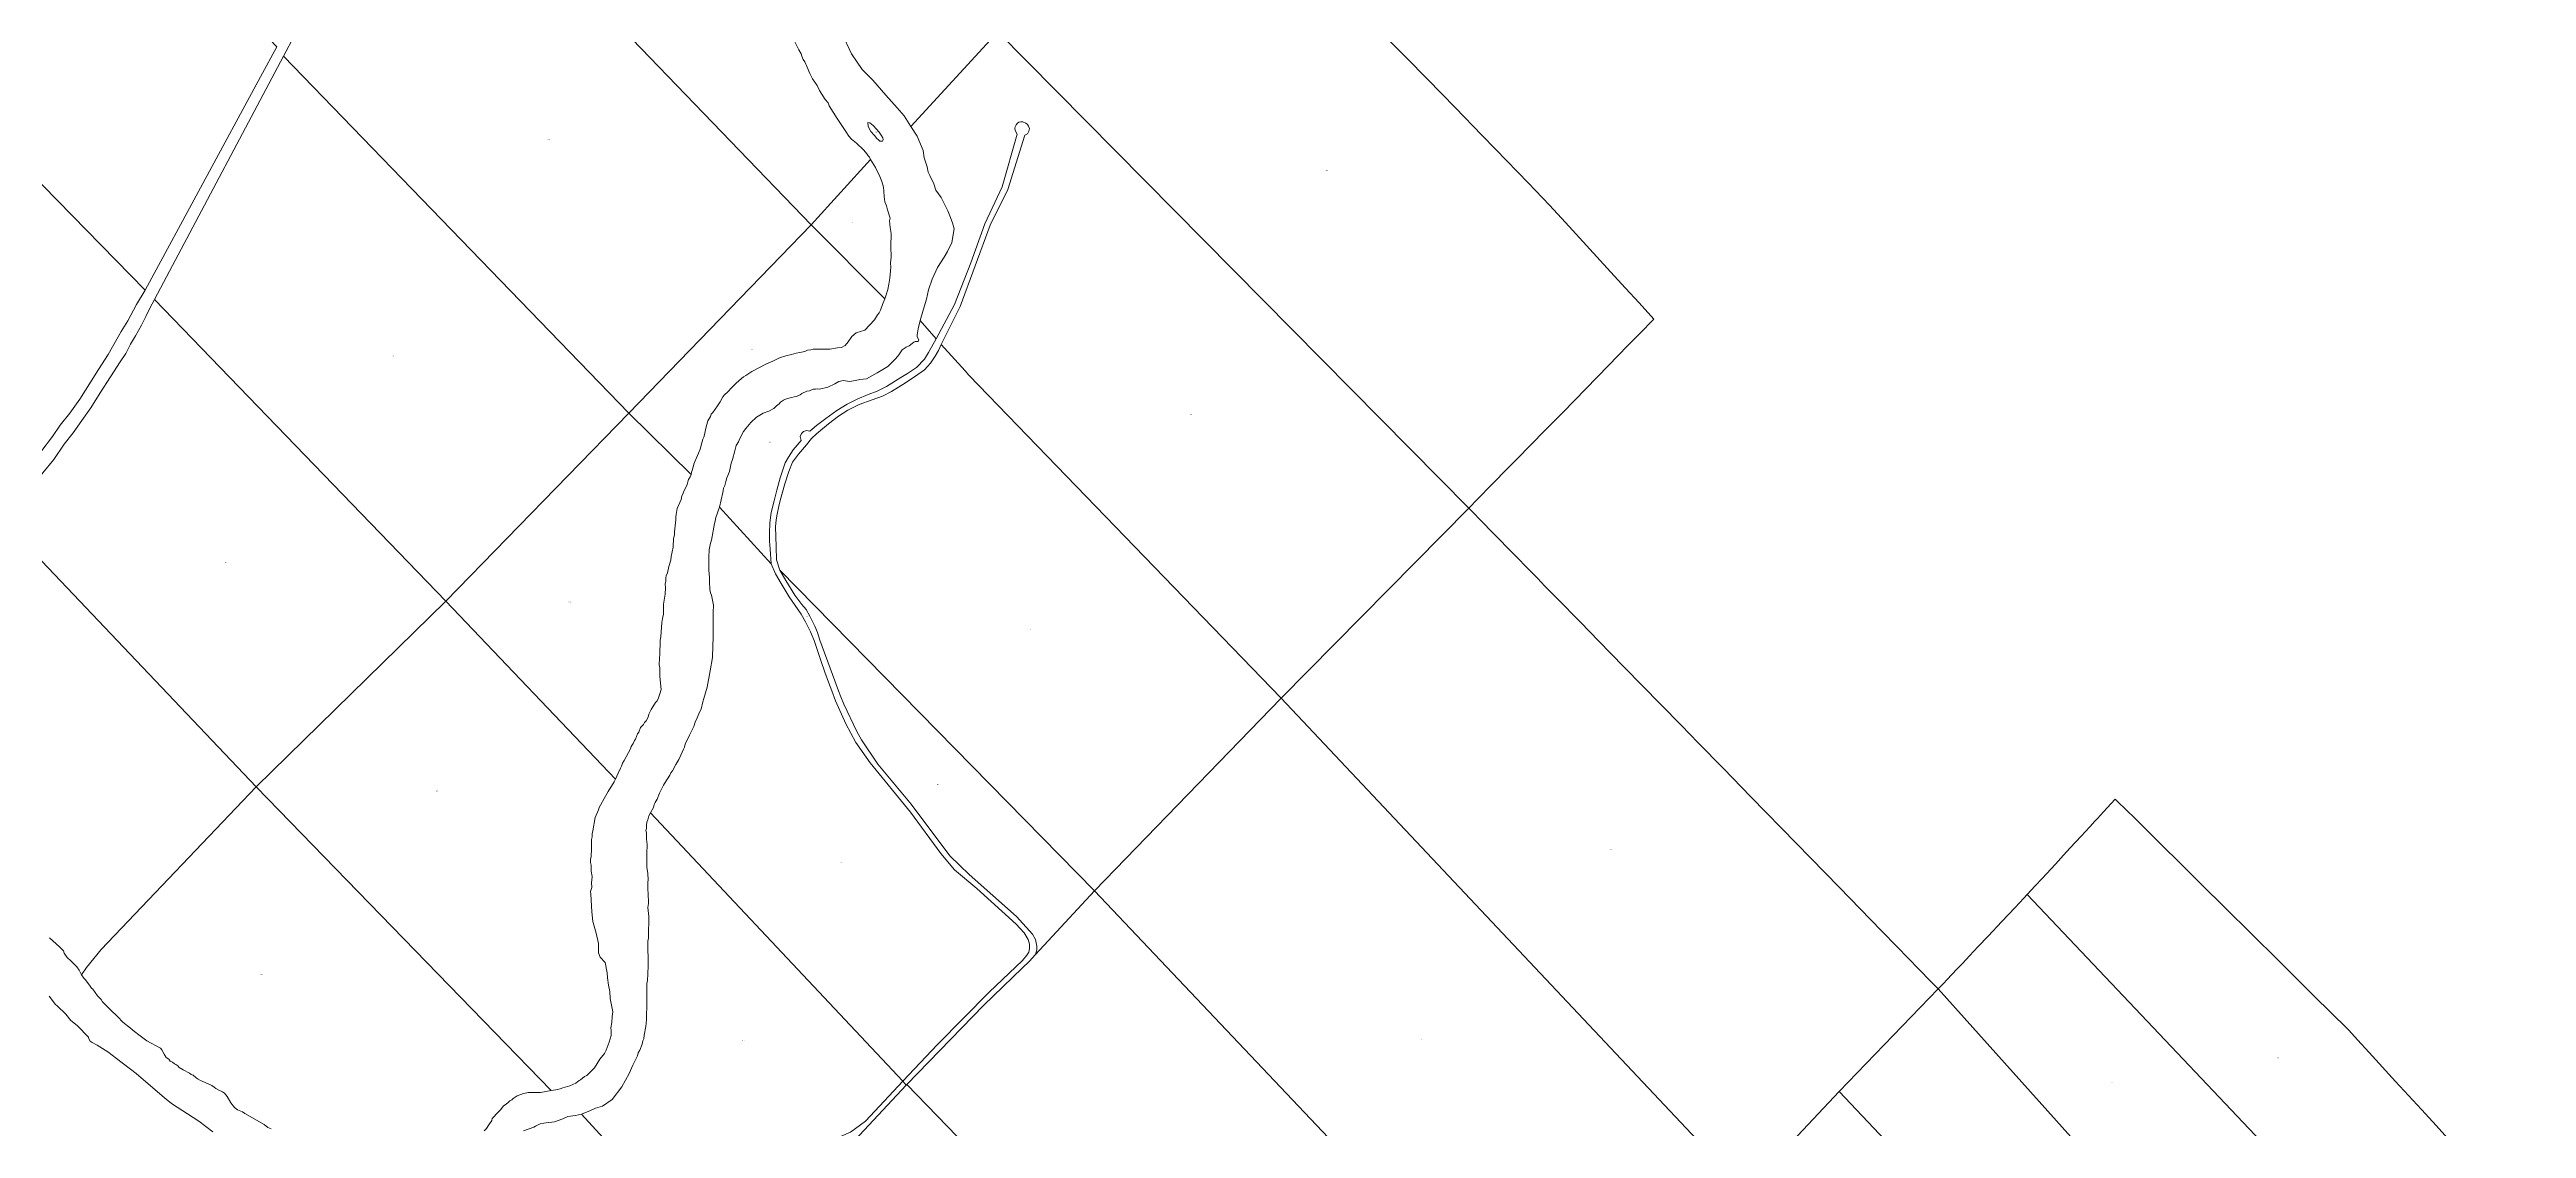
# Model space of a CAD drawing. Header units: metres. Extents: x 208626 to 229755, y 5040476 to 5064226.
# Drawn here: x 224205 to 229618, y 5052545 to 5054903 of the extents above; entities that cross this region are included whole.
import ezdxf

# ---------------------------------------------------------------- set-up
doc = ezdxf.new("R2010")
doc.units = ezdxf.units.M
doc.header["$LTSCALE"] = 0.56
doc.layers.add('6', color=7, linetype='Continuous', lineweight=13)
doc.layers.add('61', color=7, linetype='Continuous')

msp = doc.modelspace()

# ---------------------------------------------------------------- linework, layer by layer
at = {"layer": '6'}
msp.add_line((224280.0196, 5052873.9744), (224275.3047, 5052881.2692), dxfattribs=at)
for points in [[(224716.7034, 5054889.048), (224788.7315, 5055024.9191), (224890.2256, 5055206.6264), (225008.0565, 5055414.9449), (225869.6087, 5054519.782), (225471.6223, 5054108.7763)], [(223897.002, 5054907.0306), (224306.115, 5055323.3061), (224325.2025, 5055304.0205), (224701.7494, 5054909.2619), (224666.711, 5054843.5989), (224414.0315, 5054377.6719), (223902.0728, 5054900.7333)], [(225928.054, 5054978.4504), (225928.9977, 5055001.0994), (225934.6599, 5055023.7484), (225945.0407, 5055057.7219), (225953.2711, 5055078.2335), (225965.4008, 5055101.0658), (225985.379, 5055121.044), (226000.8369, 5055135.4922), (226020.6248, 5055148.6841), (226036.0154, 5055160.4103), (226056.5362, 5055174.3351), (226277.5947, 5054941.7879), (226087.2561, 5054734.8135), (226073.385, 5054758.0947), (226057.924, 5054775.6382), (226032.8055, 5054803.3927), (226004.4943, 5054835.9506), (225980.9016, 5054859.5433), (225958.2526, 5054893.5168), (225936.5474, 5054938.8147), (225930.8298, 5054957.2014)], [(223505.4974, 5054494.0355), (223685.2137, 5054678.7331), (223902.0728, 5054900.7333), (224414.0315, 5054377.6719), (224395.2824, 5054346.0044), (224376.3419, 5054310.1447), (224361.569, 5054286.8012), (224333.6266, 5054236.7579), (224312.6276, 5054203.7576), (224296.2515, 5054178.2311), (224271.7078, 5054138.9152), (224249.6305, 5054108.7568), (224228.7243, 5054082.4368), (224211.6321, 5054057.7562), (224186.6331, 5054023.7559), (224164.634, 5053994.7556), (224132.6353, 5053951.7552), (224131.6354, 5053949.7552), (224104.6364, 5053917.7548), (224104.6364, 5053916.7548), (224102.6365, 5053914.7547), (224084.2172, 5053894.6599), (224080.6373, 5053890.7544)], [(224434.485, 5054357.1497), (224461.2215, 5054406.1376), (224716.7034, 5054889.048), (225471.6223, 5054108.7763), (225071.6357, 5053697.7705)], [(225993.8838, 5054744.05), (225998.2992, 5054743.1205), (226005.5034, 5054737.0782), (226012.4752, 5054728.9445), (226018.7498, 5054722.9023), (226022.9329, 5054715.9305), (226026.1864, 5054710.1207), (226026.8836, 5054705.7052), (226026.0326, 5054703.041), (226019.9118, 5054702.9165), (226017.0604, 5054705.9649), (226013.1724, 5054708.7263), (226008.2921, 5054715.0009), (225999.926, 5054724.2966), (225996.8624, 5054730.7104), (225994.3486, 5054735.9163)], [(225869.6087, 5054519.782), (225999.5853, 5054663.1855), (226010.5983, 5054645.6642), (226019.9308, 5054625.6419), (226024.0031, 5054614.952), (226027.9057, 5054602.226), (226028.6644, 5054593.6056), (226029.4194, 5054582.1637), (226030.7903, 5054570.6654), (226034.5496, 5054561.6429), (226036.7483, 5054552.8483), (226042.1589, 5054534.3538), (226040.9711, 5054528.7544), (226042.6114, 5054514.0054), (226044.8738, 5054500.9268), (226044.0771, 5054472.9638), (226044.81, 5054449.5115), (226043.3442, 5054436.3195), (226044.0254, 5054427.6248), (226041.8785, 5054403.3397), (226039.6798, 5054390.1477), (226037.4812, 5054378.4216), (226033.8167, 5054367.4283), (226031.1297, 5054358.2255)], [(224105.3361, 5053872.4125), (224121.5308, 5053890.2497), (224127.6368, 5053897.7552), (224145.3885, 5053918.1133), (224158.6356, 5053934.7556), (224190.6343, 5053977.756), (224214.5907, 5054007.0576), (224237.6323, 5054040.7567), (224256.9915, 5054065.1624), (224275.6307, 5054092.7572), (224295.3284, 5054120.4295), (224315.6289, 5054152.7577), (224338.6278, 5054187.758), (224359.6268, 5054220.7583), (224371.8389, 5054239.0463), (224382.1087, 5054259.5861), (224392.8921, 5054277.5583), (224406.6244, 5054300.7589), (224415.6033, 5054319.4629), (224424.3122, 5054337.7102), (224434.485, 5054357.1497), (225071.6357, 5053697.7705), (224656.5877, 5053291.704)], [(225792.1663, 5053859.7413), (225792.9635, 5053875.287), (225795.2659, 5053887.4379), (225798.9426, 5053905.581), (225801.7028, 5053917.477), (225811.8947, 5053953.9531), (225821.0137, 5053981.3102), (225829.0599, 5054001.1574), (225841.9921, 5054018.785), (225859.6354, 5054039.2428), (225870.6917, 5054053.0651), (225881.454, 5054063.0303), (225907.9126, 5054084.8378), (225929.3691, 5054102.0031), (225950.2892, 5054114.877), (225974.9642, 5054127.2145), (226003.0288, 5054137.9681), (226025.9234, 5054145.9889), (226045.6796, 5054155.5068), (226075.8098, 5054174.9552), (226103.1669, 5054192.6568), (226117.1136, 5054203.3851), (226130.5239, 5054217.8682), (226140.7158, 5054233.4242), (226148.2255, 5054245.7617), (226153.5897, 5054258.6356), (226206.6149, 5054200.7879), (226214.6151, 5054191.788), (226896.6285, 5053485.8001), (226488.6432, 5053064.794), (225801.1664, 5053765.6722), (225794.1931, 5053788.2016), (225793.2895, 5053816.4414), (225792.5838, 5053839.1608)], [(226896.6285, 5053485.8001), (227307, 5053901), (227341.3952, 5053865.8177), (227353.09, 5053853.8553), (227369.056, 5053837.5239), (227396.9361, 5053809.0059), (227406.5588, 5053799.1629), (227411.621, 5053793.985), (227434.6245, 5053770.455), (227445.5107, 5053759.3198), (227457.0452, 5053747.5212), (227465.3162, 5053739.061), (227473.448, 5053730.7432), (227498.9148, 5053704.6936), (227551.5209, 5053650.8836), (227590.8127, 5053610.6928), (227646.0283, 5053554.2136), (227726.6896, 5053471.7065), (227771.5276, 5053425.7714), (227808.1416, 5053388.2249), (227863.2962, 5053331.6657), (227923.1847, 5053270.252), (228023.1443, 5053167.7467), (228116.2326, 5053072.2878), (228208.8738, 5052977.2873), (228242.9135, 5052942.3808), (228291.1808, 5052892.8842), (228316.1355, 5052867.294), (228333, 5052850), (228116.6214, 5052625.8263), (227911.6322, 5052407.8224)], [(225801.1664, 5053765.6722), (226488.6432, 5053064.794), (226360.1795, 5052925.4094), (226362.9698, 5052935.3746), (226362.9698, 5052943.3467), (226359.7809, 5052958.0951), (226353.8018, 5052970.0533), (226318.3259, 5053008.3194), (226214.7407, 5053099.9839), (226172.9005, 5053140.7513), (226088.1473, 5053253.9344), (226015.7316, 5053341.3697), (225979.9956, 5053394.3575), (225969.5459, 5053412.5057), (225941.1702, 5053472.7908), (225934.7646, 5053488.189), (225929.6353, 5053501.7845), (225916.4952, 5053537.1603), (225888.6289, 5053612.2072), (225883.4471, 5053629.3472), (225877.7109, 5053643.049), (225866.8435, 5053664.7838), (225858.5626, 5053679.3097), (225849.184, 5053690.5938), (225834.2414, 5053710.9701), (225814.6296, 5053742.7823)], [(226488.6432, 5053064.794), (226896.6285, 5053485.8001), (227911.6322, 5052407.8224), (227715.6424, 5052202.8187), (227511.6532, 5051984.8148)], [(226079.1058, 5052641.3276), (226246.7717, 5052813.5871), (226331.7531, 5052896.2717), (226346.2283, 5052909.8638), (226360.1795, 5052925.4094), (226488.6432, 5053064.794), (227511.6532, 5051984.8148), (227314.6635, 5051777.8111), (227216.6686, 5051673.8092), (227116.6739, 5051568.8073)], [(228333, 5052850), (228341.5835, 5052859.1144), (228346.2719, 5052864.0928), (228350.4526, 5052868.5321), (228364.8559, 5052883.8263), (228372.0817, 5052891.4991), (228385.5907, 5052905.8437), (228400.8882, 5052922.0875), (228420.2696, 5052942.6677), (228441.8745, 5052965.609), (228471.9673, 5052997.5633), (228500.7482, 5053028.1244), (228519.7268, 5053048.2769), (228527.2316, 5053056.2508), (229091.1025, 5052461.4596), (228862.6128, 5052259.8421)], [(228116.6214, 5052625.8263), (228333, 5052850), (228862.6128, 5052259.8421), (228656.6233, 5052053.8382)], [(225686.3741, 5052231.5315), (225975.6607, 5052530.7867), (226077.7516, 5052639.8805), (226079.1058, 5052641.3276), (227116.6739, 5051568.8073), (226704.6923, 5051172.8)], [(227911.6322, 5052407.8224), (228116.6214, 5052625.8263), (228656.6233, 5052053.8382), (228455.6335, 5051851.8344)]]:
    msp.add_lwpolyline(points, close=True, dxfattribs=at)
for points in [[(225833.3045, 5054921.4075), (225843.17, 5054902.5521), (225847.8605, 5054893.5319), (225849.1233, 5054888.8414), (225852.3706, 5054881.6252), (225855.9786, 5054876.2131), (225861.3908, 5054864.8476), (225867.1637, 5054850.9565), (225872.7562, 5054838.8695), (225882.6784, 5054824.4372), (225887.9725, 5054813.7555), (225900.5384, 5054794.3097), (225907.2134, 5054787.0935), (225909.0174, 5054780.4186), (225926.376, 5054752.3214), (225945.7804, 5054724.0566), (225952.2283, 5054714.0454), (225958.1671, 5054707.2582), (225968.6873, 5054698.2652), (225984.2979, 5054684.012), (225991.9335, 5054674.6796), (225994.1393, 5054670.6072), (225997.0239, 5054667.8923), (225999.5853, 5054663.1855), (225869.6087, 5054519.782), (225008.0565, 5055414.9449)], [(224788.7315, 5055024.9191), (224716.7034, 5054889.048), (224461.2215, 5054406.1376), (224434.485, 5054357.1497), (224424.3122, 5054337.7102), (224415.6033, 5054319.4629), (224406.6244, 5054300.7589), (224392.8921, 5054277.5583), (224382.1087, 5054259.5861), (224371.8389, 5054239.0463), (224359.6268, 5054220.7583), (224338.6278, 5054187.758), (224315.6289, 5054152.7577), (224295.3284, 5054120.4295), (224275.6307, 5054092.7572), (224256.9915, 5054065.1624), (224237.6323, 5054040.7567), (224214.5907, 5054007.0576), (224190.6343, 5053977.756)], [(226087.2561, 5054734.8135), (226277.5947, 5054941.7879), (227307, 5053901), (226896.6285, 5053485.8001), (226214.6151, 5054191.788), (226206.6149, 5054200.7879), (226153.5897, 5054258.6356), (226195.4596, 5054341.5331), (226261.1674, 5054519.503), (226299.278, 5054597.0796), (226336.7314, 5054715.7262), (226342.6451, 5054719.3116), (226345.2734, 5054724.5269), (226346.5876, 5054730.72), (226344.9449, 5054735.4463), (226342.4809, 5054739.6836), (226338.8669, 5054742.1283), (226332.6247, 5054745.2248), (226328.0251, 5054745.0619), (226323.9184, 5054744.41), (226320.633, 5054742.1283), (226317.5119, 5054738.7058), (226315.7049, 5054734.6314), (226314.8836, 5054731.0459), (226315.3764, 5054725.9937), (226320.3045, 5054718.3338), (226287.4506, 5054602.9467), (226249.34, 5054522.1106), (226218.4574, 5054437.363), (226182.9751, 5054346.0965), (226142.9462, 5054270.8207), (226108.3021, 5054310.7773), (226114.9081, 5054333.4263), (226121.514, 5054357.9627), (226126.5497, 5054378.0039), (226134.3629, 5054401.4435), (226146.0827, 5054426.8364), (226160.2061, 5054449.5023), (226167.569, 5054461.9958), (226177.3355, 5054481.5288)], [(227392.4505, 5053987.9855), (227357.4494, 5053952.3557), (227325.8653, 5053920.2042), (227307, 5053901), (226277.5947, 5054941.7879)], [(227114.6084, 5054940.9704), (227169.8426, 5054885.4929), (227216.4753, 5054838.6548), (227247.4782, 5054807.4754), (227277.9972, 5054775.9984), (227335.8054, 5054716.3756), (227365.5402, 5054685.7074), (227437.753, 5054611.2279), (227483.4822, 5054563.187), (227518.493, 5054524.959), (227564.4075, 5054474.8253), (227616.9832, 5054417.4184), (227649.4563, 5054381.9613), (227679.2286, 5054349.3151), (227711.21, 5054314.22), (227679.7182, 5054281.9303), (227653.8705, 5054255.4277), (227612.5094, 5054213.0187), (227562.5315, 5054161.7746), (227512.9865, 5054110.9743), (227473.3428, 5054070.331), (227411.9366, 5054007.8217), (227392.4505, 5053987.9855)], [(224666.711, 5054843.5989), (224701.7494, 5054909.2619)], [(224186.6331, 5054023.7559), (224211.6321, 5054057.7562), (224228.7243, 5054082.4368), (224249.6305, 5054108.7568), (224271.7078, 5054138.9152), (224296.2515, 5054178.2311), (224312.6276, 5054203.7576), (224333.6266, 5054236.7579), (224361.569, 5054286.8012), (224376.3419, 5054310.1447), (224395.2824, 5054346.0044), (224414.0315, 5054377.6719), (224666.711, 5054843.5989)], [(225778.6137, 5053829.0487), (225778.6371, 5053845.5977), (225779.8096, 5053868.9093), (225782.392, 5053891.7292), (225788.5789, 5053916.742), (225794.7295, 5053940.5428), (225802.1315, 5053966.9663), (225807.6034, 5053984.5286), (225812.9675, 5054000.0846), (225820.5417, 5054012.5748), (225830.1327, 5054028.5145), (225847.8344, 5054048.8982), (225845.8941, 5054057.2214), (225848.6867, 5054063.9034), (225853.1219, 5054068.2223), (225859.282, 5054070.4224), (225866.7056, 5054069.0094), (225881.6284, 5054081.6194), (225902.012, 5054096.6389), (225926.1506, 5054114.3406), (225948.68, 5054128.2873), (225970.1365, 5054139.0155), (225994.6095, 5054149.5462), (226014.1897, 5054156.304), (226034.5595, 5054166.6676), (226065.9487, 5054186.6426), (226080.2166, 5054195.2033), (226099.9484, 5054208.2128), (226117.1136, 5054226.4508), (226125.8737, 5054240.8605), (226142.9462, 5054270.8207), (226182.9751, 5054346.0965), (226218.4574, 5054437.363), (226249.34, 5054522.1106), (226287.4506, 5054602.9467), (226320.3045, 5054718.3338), (226315.3764, 5054725.9937), (226314.8836, 5054731.0459), (226315.7049, 5054734.6314), (226317.5119, 5054738.7058)], [(226317.5119, 5054738.7058), (226320.633, 5054742.1283), (226323.9184, 5054744.41), (226328.0251, 5054745.0619), (226332.6247, 5054745.2248), (226338.8669, 5054742.1283), (226342.4809, 5054739.6836), (226344.9449, 5054735.4463), (226346.5876, 5054730.72), (226345.2734, 5054724.5269), (226342.6451, 5054719.3116), (226336.7314, 5054715.7262), (226299.278, 5054597.0796), (226261.1674, 5054519.503), (226195.4596, 5054341.5331), (226153.5897, 5054258.6356), (226148.2255, 5054245.7617), (226140.7158, 5054233.4242), (226130.5239, 5054217.8682), (226117.1136, 5054203.3851), (226103.1669, 5054192.6568), (226075.8098, 5054174.9552), (226045.6796, 5054155.5068), (226025.9234, 5054145.9889), (226003.0288, 5054137.9681), (225974.9642, 5054127.2145), (225950.2892, 5054114.877), (225929.3691, 5054102.0031), (225907.9126, 5054084.8378), (225881.454, 5054063.0303), (225870.6917, 5054053.0651), (225859.6354, 5054039.2428), (225841.9921, 5054018.785), (225829.0599, 5054001.1574), (225821.0137, 5053981.3102), (225811.8947, 5053953.9531), (225801.7028, 5053917.477), (225798.9426, 5053905.581), (225795.2659, 5053887.4379), (225792.9635, 5053875.287)], [(226177.3355, 5054481.5288), (226181.9536, 5054511.1029), (226179.0246, 5054524.2838), (226172.6782, 5054539.4174), (226168.6994, 5054550.479), (226153.6001, 5054579.734), (226141.9227, 5054596.0466), (226137.5571, 5054609.9326), (226129.0637, 5054627.8631), (226125.8127, 5054635.1011), (226123.4015, 5054646.7372), (226117.0254, 5054666.3448), (226114.9081, 5054682.5981), (226101.4036, 5054714.1866), (226087.2561, 5054734.8135)], [(225471.6223, 5054108.7763), (225869.6087, 5054519.782), (226031.1297, 5054358.2255), (226025.8696, 5054346.3479), (226021.4579, 5054333.2825), (226018.234, 5054328.0224), (226014.8403, 5054323.6107), (226008.3925, 5054312.5815), (225986.9121, 5054289.7424), (225967.857, 5054283.8794), (225958.3295, 5054275.8176), (225951.0007, 5054264.0915), (225944.4047, 5054256.0297), (225936.343, 5054252.3653), (225927.6246, 5054250.9874), (225910.5717, 5054248.1029), (225874.0056, 5054248.1029), (225869.0848, 5054246.7454), (225861.6189, 5054245.897), (225855.6801, 5054243.3518), (225844.9902, 5054241.146), (225836.6706, 5054239.9062), (225827.1431, 5054236.9747), (225814.1084, 5054233.8497), (225800.7036, 5054229.7774), (225785.7717, 5054222.3114), (225771.0095, 5054215.6939), (225739.7883, 5054199.7439), (225727.232, 5054190.7509), (225721.8022, 5054187.6966), (225712.08, 5054179.8096), (225705.2295, 5054173.3868), (225695.6714, 5054163.7717), (225688.0358, 5054154.9483), (225680.7395, 5054148.6701), (225676.4975, 5054143.9191), (225671.2374, 5054133.2292), (225664.7895, 5054124.5755), (225654.6087, 5054110.1527), (225651.0454, 5054106.25)], [(225930.5268, 5054177.4665), (225940.7403, 5054179.8096), (225953.9322, 5054177.611), (225966.3913, 5054179.8096), (225975.9188, 5054182.0083), (225990.5765, 5054183.4741), (226002.3027, 5054190.07), (226014.0288, 5054196.666), (226026.4879, 5054203.9949), (226037.4812, 5054210.5908), (226044.81, 5054217.9197), (226055.0704, 5054228.1801), (226061.6664, 5054236.2418), (226068.6371, 5054246.6052), (226077.2353, 5054252.6745), (226084.0633, 5054255.7092), (226093.926, 5054263.8016), (226096.9607, 5054264.8132), (226103.2829, 5054265.0661), (226105.306, 5054269.1123), (226101.7656, 5054275.1816), (226101.5127, 5054279.4807), (226103.7887, 5054292.8839), (226108.3021, 5054310.7773), (226142.9462, 5054270.8207), (226125.8737, 5054240.8605), (226117.1136, 5054226.4508), (226099.9484, 5054208.2128), (226080.2166, 5054195.2033), (226065.9487, 5054186.6426), (226034.5595, 5054166.6676), (226014.1897, 5054156.304), (225994.6095, 5054149.5462), (225970.1365, 5054139.0155), (225948.68, 5054128.2873), (225926.1506, 5054114.3406), (225902.012, 5054096.6389), (225881.6284, 5054081.6194), (225866.7056, 5054069.0094), (225859.282, 5054070.4224)], [(225669.3623, 5053902.8278), (225676.4063, 5053935.4253), (225677.6708, 5053938.46), (225678.4294, 5053944.4029), (225681.2112, 5053950.3458), (225682.9814, 5053959.0704), (225685.7632, 5053967.4158), (225691.5797, 5053981.3247), (225695.1201, 5053999.2798), (225697.649, 5054007.1193), (225702.9597, 5054025.8331), (225706.2472, 5054037.7189), (225711.0521, 5054046.0642), (225714.0868, 5054052.8922), (225721.9263, 5054068.5713), (225727.237, 5054074.8936), (225737.6055, 5054087.7909), (225749.997, 5054099.4238), (225765.1704, 5054108.7807), (225777.309, 5054112.574), (225787.9304, 5054118.5169), (225793.9997, 5054124.3334), (225799.8161, 5054128.8854), (225803.0433, 5054132.5138), (225809.173, 5054136.7249), (225817.2655, 5054140.5183), (225827.6339, 5054142.5414), (225832.4388, 5054144.3116), (225838.0024, 5054145.0703), (225845.8419, 5054148.8636), (225849.6353, 5054151.6454), (225860.2566, 5054156.7032), (225865.9353, 5054157.6609), (225874.1655, 5054160.7494), (225879.4762, 5054161.0023), (225883.7753, 5054161.7609), (225887.8215, 5054161.2552), (225906.5353, 5054165.5543), (225921.7086, 5054172.888), (225930.5268, 5054177.4665)], [(225071.6357, 5053697.7705), (225471.6223, 5054108.7763), (225607.4376, 5053974.1538), (225605.4014, 5053969.5724), (225601.4987, 5053963.4639), (225597.7658, 5053950.3137), (225590.524, 5053936.5446), (225590.1301, 5053933.0063), (225587.0759, 5053927.9158), (225585.8881, 5053919.6015), (225579.61, 5053906.3664), (225577.2344, 5053900.2579), (225575.0286, 5053886.8532), (225574.0105, 5053881.5931), (225574.1802, 5053875.6543), (225570.7683, 5053848.8437), (225571.1259, 5053842.9059), (225569.0352, 5053834.5895), (225568.9201, 5053828.1437), (225568.0717, 5053823.223), (225567.902, 5053815.7571), (225563.4912, 5053795.056), (225562.9813, 5053787.1659), (225558.907, 5053773.0583), (225555.8547, 5053759.3383), (225552.8004, 5053753.0601), (225552.0111, 5053748.3086), (225551.952, 5053740.8431), (225550.934, 5053735.2437), (225551.1036, 5053727.099), (225550.9806, 5053713.2084), (225546.8616, 5053691.3813), (225547.0313, 5053669.0683), (225544.8255, 5053659.4814), (225543.1462, 5053650.6689), (225540.9228, 5053619.7761), (225539.9047, 5053612.1405), (225539.9047, 5053599.7538), (225539.0563, 5053591.7788), (225538.8866, 5053580.9193)], [(225651.0454, 5054106.25), (225649.8103, 5054101.188), (225644.2582, 5054091.912), (225639.3375, 5054075.7924), (225636.7923, 5054061.3695), (225635.0955, 5054056.1094), (225632.9284, 5054051.5547), (225630.7298, 5054043.493), (225627.0653, 5054029.5681), (225623.4009, 5054020.7735), (225613.8734, 5053999.5198), (225609.6434, 5053983.1468), (225608.3519, 5053979.601), (225607.4376, 5053974.1538), (225471.6223, 5054108.7763)], [(225859.282, 5054070.4224), (225853.1219, 5054068.2223), (225848.6867, 5054063.9034), (225845.8941, 5054057.2214), (225847.8344, 5054048.8982), (225830.1327, 5054028.5145), (225820.5417, 5054012.5748), (225812.9675, 5054000.0846), (225807.6034, 5053984.5286), (225802.1315, 5053966.9663), (225794.7295, 5053940.5428), (225788.5789, 5053916.742), (225782.392, 5053891.7292), (225779.8096, 5053868.9093), (225778.6371, 5053845.5977), (225778.6137, 5053829.0487), (225780.0112, 5053810.9598), (225782.6214, 5053778.8912), (225669.3623, 5053902.8278)], [(224105.3361, 5053872.4125), (224656.5877, 5053291.704), (224318.2399, 5052936.0454), (224285.9227, 5052897.0171), (224275.3047, 5052881.2692), (224272.9027, 5052885.139), (224270.1004, 5052890.877), (224264.9852, 5052898.0829), (224252.1694, 5052911.818), (224243.8703, 5052918.6525), (224237.524, 5052927.928), (224235.6664, 5052933.6623), (224227.2903, 5052942.0384), (224219.9613, 5052948.3205), (224204.9425, 5052962.0818)], [(225646.0597, 5053765.9897), (225646.0597, 5053798.8653), (225646.5654, 5053804.6817), (225646.5654, 5053809.7395), (225649.853, 5053824.4071), (225651.8761, 5053830.6028), (225658.1983, 5053867.5246), (225659.9685, 5053872.5824), (225661.7388, 5053880.422), (225664.2677, 5053888.5144), (225667.3023, 5053897.1126), (225669.3623, 5053902.8278), (225782.6214, 5053778.8912), (225792.1663, 5053757.6983), (225804.5231, 5053736.5722), (225822.0618, 5053707.0753), (225847.8256, 5053668.859), (225857.3346, 5053652.558), (225868.2019, 5053630.8232), (225876.2642, 5053611.7217), (225891.2838, 5053567.7359), (225899.33, 5053542.5245), (225907.6349, 5053520.7841), (225914.886, 5053501.7571), (225922.9321, 5053479.7642), (225945.4615, 5053429.3414), (225967.4544, 5053388.574), (225998.5664, 5053344.0517), (226087.0745, 5053236.7692), (226153.0533, 5053146.1154), (226182.8, 5053110.7611), (226231.9059, 5053069.4084), (226317.9273, 5052991.9766), (226335.0674, 5052972.4449), (226344.2353, 5052958.0951), (226347.0255, 5052948.13), (226347.0255, 5052938.1648), (226345.4311, 5052930.1927), (226341.0465, 5052923.815), (226331.7531, 5052912.3492)], [(225792.9635, 5053875.287), (225792.1663, 5053859.7413), (225792.5838, 5053839.1608), (225793.2895, 5053816.4414), (225794.1931, 5053788.2016), (225801.1664, 5053765.6722), (225814.6296, 5053742.7823), (225834.2414, 5053710.9701), (225849.184, 5053690.5938), (225858.5626, 5053679.3097), (225866.8435, 5053664.7838), (225877.7109, 5053643.049), (225883.4471, 5053629.3472), (225888.6289, 5053612.2072), (225916.4952, 5053537.1603), (225929.6353, 5053501.7845), (225934.7646, 5053488.189), (225941.1702, 5053472.7908), (225969.5459, 5053412.5057), (225979.9956, 5053394.3575), (226015.7316, 5053341.3697), (226088.1473, 5053253.9344), (226172.9005, 5053140.7513), (226214.7407, 5053099.9839), (226318.3259, 5053008.3194), (226353.8018, 5052970.0533), (226359.7809, 5052958.0951), (226362.9698, 5052943.3467), (226362.9698, 5052935.3746), (226360.1795, 5052925.4094), (226346.2283, 5052909.8638), (226331.7531, 5052896.2717), (226246.7717, 5052813.5871), (226079.1058, 5052641.3276), (226077.7516, 5052639.8805), (226069.9187, 5052648.218), (226145.7128, 5052728.6058), (226258.7266, 5052843.0421), (226331.7531, 5052912.3492), (226341.0465, 5052923.815)], [(226341.0465, 5052923.815), (226345.4311, 5052930.1927), (226347.0255, 5052938.1648), (226347.0255, 5052948.13), (226344.2353, 5052958.0951), (226335.0674, 5052972.4449), (226317.9273, 5052991.9766), (226231.9059, 5053069.4084), (226182.8, 5053110.7611), (226153.0533, 5053146.1154), (226087.0745, 5053236.7692), (225998.5664, 5053344.0517), (225967.4544, 5053388.574), (225945.4615, 5053429.3414), (225922.9321, 5053479.7642), (225914.886, 5053501.7571), (225907.6349, 5053520.7841), (225899.33, 5053542.5245), (225891.2838, 5053567.7359), (225876.2642, 5053611.7217), (225868.2019, 5053630.8232), (225857.3346, 5053652.558), (225847.8256, 5053668.859), (225822.0618, 5053707.0753), (225804.5231, 5053736.5722), (225792.1663, 5053757.6983), (225782.6214, 5053778.8912), (225780.0112, 5053810.9598), (225778.6137, 5053829.0487)], [(225518.6036, 5053235.0493), (225524.9258, 5053246.6822), (225526.6961, 5053253.0044), (225529.2249, 5053257.5564), (225533.5241, 5053265.1431), (225538.329, 5053278.2933), (225547.433, 5053295.1104), (225549.2032, 5053298.9038), (225561.089, 5053317.1118), (225563.1121, 5053322.4224), (225566.3996, 5053326.4687), (225573.7334, 5053340.8833), (225580.3085, 5053351.5047), (225585.1134, 5053361.1145), (225590.4241, 5053374.2647), (225592.953, 5053378.5638), (225594.7232, 5053384.886), (225603.8272, 5053404.6114), (225613.1841, 5053423.3251), (225616.5843, 5053433.4236), (225620.4694, 5053442.527), (225625.5996, 5053454.986), (225629.264, 5053461.582), (225632.9284, 5053477.7055), (225635.1854, 5053485.0301), (225642.7721, 5053509.5603), (225649.0943, 5053545.2176), (225653.8992, 5053574.2999), (225654.6579, 5053600.0945), (225655.9223, 5053618.3025), (225655.9223, 5053672.9266), (225656.1752, 5053688.6057), (225652.129, 5053710.8599), (225649.853, 5053715.9177), (225648.5885, 5053723.2515), (225648.5885, 5053728.5621), (225647.8299, 5053734.6315), (225647.8299, 5053750.3106), (225647.0712, 5053756.3799), (225646.0597, 5053765.9897)], [(224656.5877, 5053291.704), (225071.6357, 5053697.7705), (225442.3385, 5053308.4125), (225439.6236, 5053302.6433), (225426.2188, 5053281.603), (225417.2258, 5053266.6711), (225409.2508, 5053251.3998), (225406.1965, 5053246.3094), (225405.1784, 5053241.8977), (225397.5428, 5053224.9297), (225392.4524, 5053195.9143), (225391.095, 5053189.1271), (225391.095, 5053182.5096), (225389.9072, 5053176.9101), (225389.9072, 5053162.9963), (225390.0769, 5053150.6096), (225388.8891, 5053145.5192), (225388.8891, 5053138.5623), (225387.871, 5053133.8113), (225387.871, 5053126.3453), (225389.0588, 5053120.4065), (225388.8891, 5053107.6805), (225391.2646, 5053095.8029), (225390.6103, 5053088.0518), (225390.0769, 5053082.5678), (225390.2466, 5053072.1324), (225387.871, 5053063.1394), (225388.2104, 5053057.0309), (225390.1221, 5053018.7299), (225392.542, 5052997.6655), (225399.9183, 5052971.8513), (225404.8391, 5052949.1141), (225404.8391, 5052928.7524), (225408.9114, 5052919.7594), (225419.6588, 5052907.5206), (225424.0561, 5052885.5341), (225424.789, 5052874.5408), (225426.9876, 5052858.4173), (225429.9518, 5052844.5909), (225430.8002, 5052828.9803)], [(225538.8866, 5053580.9193), (225538.0382, 5053573.623), (225537.8686, 5053557.6731), (225538.8866, 5053552.5827), (225538.8866, 5053532.73), (225541.9409, 5053504.7328), (225539.1191, 5053495.2947), (225536.1876, 5053486.5001), (225533.1175, 5053479.6201), (225529.7239, 5053475.8871), (225519.9503, 5053460.494), (225514.792, 5053450.435), (225513.2649, 5053444.3265), (225508.8532, 5053436.0122), (225505.4596, 5053432.6186), (225503.0841, 5053427.8675), (225497.1453, 5053421.5893), (225493.2426, 5053411.4085), (225490.1884, 5053407.3362), (225486.116, 5053395.9676), (225483.7405, 5053393.083), (225480.8559, 5053386.8048), (225476.2746, 5053379.6783), (225474.9171, 5053374.9272), (225461.3427, 5053349.4751), (225457.6097, 5053343.197), (225455.2342, 5053337.2582), (225453.0283, 5053332.8465), (225447.7682, 5053321.8172), (225442.3385, 5053308.4125), (225071.6357, 5053697.7705)], [(224275.3047, 5052881.2692), (224285.9227, 5052897.0171), (224318.2399, 5052936.0454), (224656.5877, 5053291.704), (225301.5037, 5052627.8241), (225278.2575, 5052624.0912), (225265.7011, 5052624.0912), (225251.957, 5052624.0912), (225241.2671, 5052621.2066), (225234.9889, 5052619.6795), (225227.523, 5052616.7949), (225218.5299, 5052610.6864), (225215.6454, 5052607.8018), (225211.4034, 5052605.7657), (225207.331, 5052602.2024), (225202.9193, 5052598.1301), (225197.4896, 5052594.9061), (225191.7204, 5052586.9311), (225182.897, 5052577.9381), (225175.7705, 5052569.7934), (225172.8859, 5052566.7392), (225171.8678, 5052562.6668), (225165.5896, 5052552.8254), (225160.3295, 5052545.3594), (225154.8998, 5052540.0993)], [(225430.8002, 5052828.9803), (225436.0603, 5052800.1346), (225435.0494, 5052789.5261), (225433.8895, 5052776.5386), (225432.1576, 5052764.8411), (225433.006, 5052759.2417), (225433.006, 5052748.5518), (225428.4534, 5052733.8268), (225421.8608, 5052716.1322), (225418.193, 5052708.9087), (225407.8933, 5052696.7992), (225396.1854, 5052677.795), (225379.5567, 5052661.1663), (225374.636, 5052658.7908), (225365.9823, 5052651.3249), (225362.419, 5052649.7978), (225355.2924, 5052644.0286), (225342.0573, 5052638.0898), (225326.7861, 5052634.1872), (225321.526, 5052631.9813), (225311.5148, 5052629.6906), (225301.5037, 5052627.8241), (224656.5877, 5053291.704)], [(228527.2316, 5053056.2508), (228544.9689, 5053075.4591), (228560.0414, 5053091.7816), (228588.9363, 5053123.0727), (228606.5165, 5053142.1109), (228621.5739, 5053158.417), (228645.4214, 5053184.2422), (228664.26, 5053204.6431), (228675.3883, 5053216.6944), (228681.0043, 5053222.7761), (228687.8516, 5053230.1913), (228694.9698, 5053237.8998), (228702.0998, 5053245.6211), (228719.93, 5053264.93), (228748.0607, 5053237.198), (228758.6, 5053226.772), (228777.87, 5053207.7092), (228794.5222, 5053191.2361), (228805.5205, 5053180.3561), (228831.862, 5053154.2978), (228850.6731, 5053135.689), (228884.9225, 5053101.8079), (228918.6993, 5053068.3942), (228948.9812, 5053038.4379), (228974.8638, 5053012.8337), (229003, 5052985), (229020.4627, 5052967.6912), (229035.3755, 5052952.9097), (229059.0477, 5052929.4461), (229082.7418, 5052905.9608), (229097.6108, 5052891.2228), (229121.2392, 5052867.8026), (229157.6672, 5052831.6955), (229187.876, 5052801.7528), (229230, 5052760), (229249.4619, 5052738.7373), (229274.4703, 5052711.415), (229332.5377, 5052647.9748), (229388.8951, 5052586.4029), (229413.5091, 5052559.5114)], [(225508.4881, 5053196.1044), (225510.0054, 5053200.4035), (225510.0054, 5053207.9902), (225511.0169, 5053214.8182), (225513.0401, 5053219.6231), (225515.3161, 5053228.4742), (225518.6036, 5053235.0493), (226069.9187, 5052648.218), (225988.6598, 5052560.7868), (225955.6606, 5052536.7863), (225933.661, 5052527.786), (225907.9126, 5052516.9031), (225874.6912, 5052505.8168), (225840.861, 5052494.3738), (225810.8219, 5052485.2548), (225783.397, 5052476.978), (225758.2534, 5052469.6988), (225737.3333, 5052461.6526), (225716.4132, 5052451.4608), (225695.7037, 5052433.9285), (225655.7986, 5052379.5815), (225597.6467, 5052325.5078), (225367.6289, 5052576.5264)], [(226331.7531, 5052912.3492), (226258.7266, 5052843.0421), (226145.7128, 5052728.6058), (226069.9187, 5052648.218), (225518.6036, 5053235.0493)], [(225367.6289, 5052576.5264), (225387.3542, 5052584.1131), (225398.2285, 5052589.6767), (225413.9076, 5052593.9758), (225435.1503, 5052608.6433), (225455.8871, 5052636.2082), (225471.8192, 5052665.5434), (225480.1645, 5052683.2456), (225490.28, 5052704.2354), (225492.0503, 5052710.8105), (225495.3378, 5052716.1211), (225500.6485, 5052729.5243), (225502.1658, 5052736.3523), (225503.9361, 5052741.1572), (225504.9476, 5052748.9967), (225508.7409, 5052768.2163), (225509.7525, 5052782.8838), (225511.0169, 5052821.8287), (225511.0169, 5052862.7967), (225512.0285, 5052867.8545), (225513.2602, 5052899.7494), (225513.0401, 5052954.3426), (225514.0516, 5052961.4234), (225514.0516, 5052983.9306), (225515.3161, 5052989.2412), (225515.3161, 5053008.2079), (225514.5574, 5053015.2888), (225512.7872, 5053028.1861), (225514.0516, 5053037.0372), (225513.7987, 5053059.7973), (225513.0401, 5053065.6137), (225512.7872, 5053084.3275), (225513.7987, 5053087.615), (225513.0401, 5053102.7884), (225510.7641, 5053115.1799), (225510.7641, 5053145.5266), (225511.2698, 5053165.7577), (225510.0054, 5053177.3906), (225509.7525, 5053191.2995), (225508.4881, 5053196.1044)], [(229413.5091, 5052559.5114), (229467.7675, 5052500.2326), (229511, 5052453), (229547.2098, 5052414.0574), (229559.0359, 5052401.3388), (229577.5795, 5052381.3956), (229598.953, 5052358.409), (229600.2886, 5052356.9726), (229601.9952, 5052355.1372), (229618.439, 5052337.4711), (229593.1792, 5052313.9928), (229570.1592, 5052291.5786), (229548.9565, 5052268.5585), (229429.5973, 5052319.8537), (229400.5988, 5052290.8531), (229438.5992, 5052240.8539), (229447.5995, 5052221.8542), (229502.9164, 5052226.1531), (229477.4732, 5052206.7678), (229450.8183, 5052186.1709), (229413.602, 5052158.8536), (229393.1846, 5052142.6593), (229091.1025, 5052461.4596), (228527.2316, 5053056.2508)], [(224204.8436, 5052834.6069), (224218.0392, 5052815.9327), (224221.7363, 5052813.2626), (224240.9609, 5052795.0602), (224251.4974, 5052781.4646), (224265.4329, 5052769.9084), (224290.2448, 5052744.4167), (224290.9246, 5052741.0178), (224294.3235, 5052736.2594), (224298.4022, 5052732.8605), (224309.2786, 5052727.0823), (224332.7898, 5052712.5731), (224351.8448, 5052697.9154), (224394.3521, 5052664.9356), (224456.6474, 5052612.1678), (224471.7458, 5052599.9637), (224531.5663, 5052561.2163), (224562.1829, 5052538.1464)], [(224568.8234, 5052632.3207), (224564.7511, 5052635.3749), (224559.6607, 5052638.7685), (224545.2379, 5052645.8951), (224535.2267, 5052649.9674), (224530.4757, 5052653.0217), (224526.064, 5052656.0759), (224519.1071, 5052661.6754), (224515.0347, 5052663.2025), (224511.1321, 5052665.9174), (224497.0486, 5052673.044), (224488.3949, 5052678.3041), (224485.68, 5052682.3764), (224481.6077, 5052684.9216), (224478.0444, 5052686.6184), (224474.1417, 5052690.1817), (224468.8816, 5052691.8785), (224466.1749, 5052696.4496), (224460.3118, 5052700.1141), (224455.9859, 5052707.4891), (224450.7258, 5052717.1609), (224447.5019, 5052720.3848), (224417.8457, 5052736.8249), (224403.1876, 5052747.295), (224387.7744, 5052759.072), (224382.2474, 5052764.0471), (224365.4953, 5052777.6582), (224354.3469, 5052788.7715), (224349.0092, 5052794.9988), (224344.4722, 5052798.6907), (224336.0653, 5052806.8752), (224326.756, 5052816.3975), (224321.3422, 5052821.6428), (224317.9172, 5052827.025), (224309.9552, 5052835.0093), (224299.8136, 5052849.2876), (224297.0113, 5052852.0898), (224292.8746, 5052858.1837), (224283.0443, 5052870.9497), (224280.0196, 5052873.9744)], [(224689.6359, 5052544.2565), (224682.679, 5052547.3108), (224674.0253, 5052553.5889), (224631.9446, 5052577.5139), (224626.6845, 5052581.2468), (224616.1643, 5052585.6585), (224609.5467, 5052591.258), (224601.4021, 5052601.0995), (224593.4271, 5052614.6739), (224587.9973, 5052622.4792), (224583.2463, 5052625.3638), (224574.9319, 5052628.9271), (224568.8234, 5052632.3207)], [(225955.6606, 5052536.7863), (225988.6598, 5052560.7868), (226069.9187, 5052648.218), (226077.7516, 5052639.8805), (225975.6607, 5052530.7867)], [(225241.4373, 5052540.2369), (225263.4386, 5052548.0764), (225267.232, 5052549.8467), (225277.479, 5052555.0028), (225285.5408, 5052556.4685), (225290.4978, 5052557.6862), (225308.9587, 5052559.8358), (225327.4196, 5052565.9051), (225338.2938, 5052570.9629), (225354.4787, 5052573.2389), (225367.6289, 5052576.5264), (225597.6467, 5052325.5078)]]:
    msp.add_lwpolyline(points, dxfattribs=at)

# ---------------------------------------------------------------- texts
at = {"layer": '61'}
for s, width, p in [('3890', 1.2, (226010.3906, 5054722)), ('4432', 1.2, (225293.1563, 5054705.75)), ('2852', 1.2, (226994.4063, 5054638.75)), ('2786', 1.2, (224380.1094, 5054287)), ('3133', 1.05, (225737.6641, 5054247)), ('4433', 1.2, (224953.0469, 5054232.75)), ('3140', 1.1, (226697.125, 5054105)), ('3135', 1.05, (225777.3281, 5054045)), ('2861', 1.1, (224588.4844, 5053780.75)), ('3125', 1.1, (225339.5313, 5053694.75)), ('4932', 1.2, (225858.884, 5053663.9105)), ('3134', 1.05, (226344.3906, 5053634.75)), ('4037', 1.2, (225049.4688, 5053281.75)), ('3126', 1.1, (226144.9063, 5053296.5)), ('2901', 1.1, (227614.8125, 5053154.5)), ('3123', 1.1, (225932.8125, 5053125.75)), ('2857', 1.2, (224665.6641, 5052881)), ('4036', 1.2, (225718.7813, 5052737.25)), ('2850', 1.2, (227200.1406, 5052738.5)), ('2912', 1.1, (229072.8281, 5052698.25))]:
    msp.add_text(s, height=1.4, dxfattribs=dict(at, width=width)).set_placement(p)
for s, p in [('3141', (225957.2344, 5054524.25)), ('2911', (228712.0469, 5052644.5))]:
    msp.add_text(s, height=1.4, dxfattribs=at).set_placement(p)

doc.saveas('drawing.dxf')
